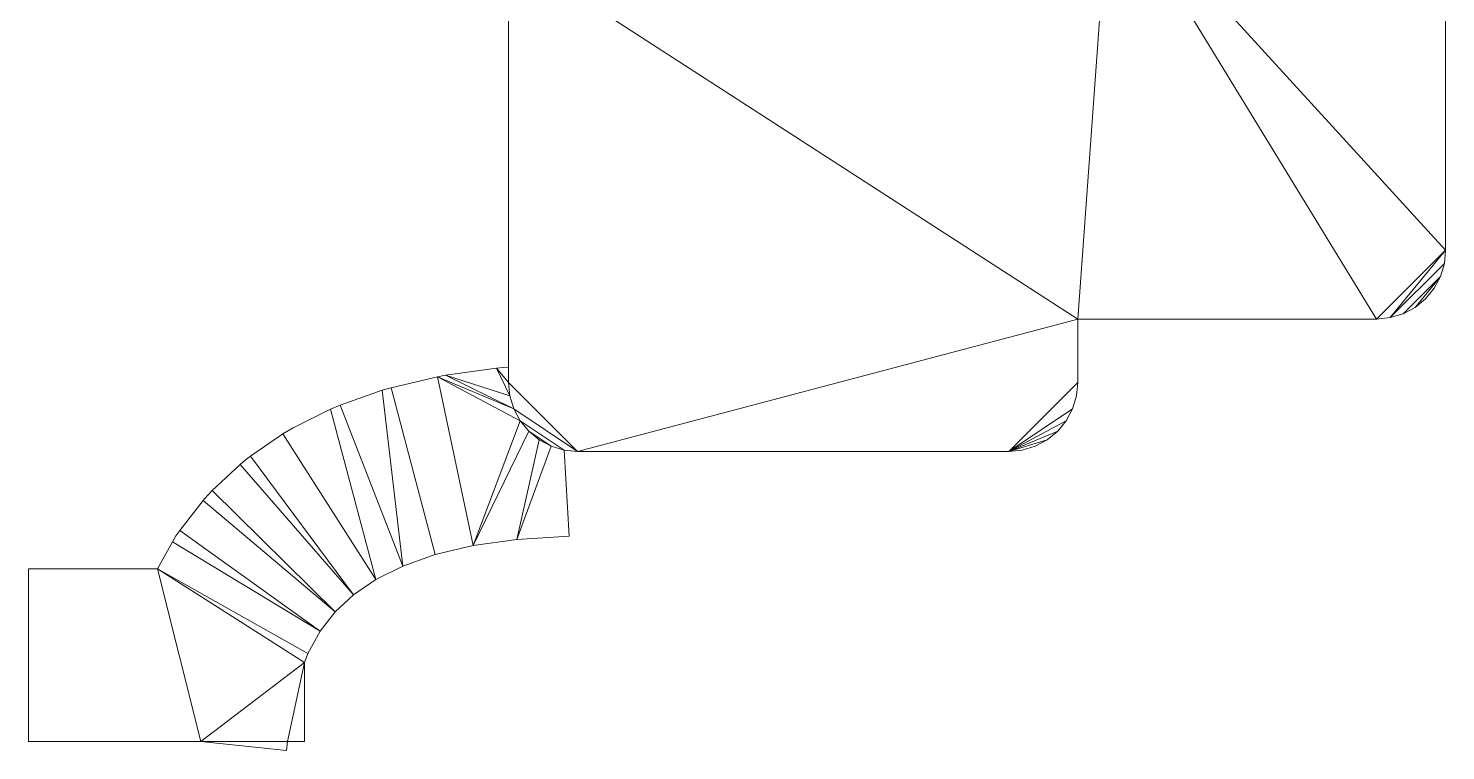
# Model space of a CAD drawing. Header units: millimetres. Extents: x -38221 to 49500, y -52000 to 43639.
# Drawn here: x 2000 to 18432, y 26894 to 35266 of the extents above; entities that cross this region are included whole.
import ezdxf

# ---------------------------------------------------------------- set-up
doc = ezdxf.new("R2010")
doc.units = ezdxf.units.MM
doc.layers.add('A-MASS-____-OTLN', color=70, linetype='Continuous', lineweight=9)
doc.layers.add('A-ROOF-____-OTLN', color=132, linetype='Continuous', lineweight=9)

msp = doc.modelspace()

# ---------------------------------------------------------------- meshes
at = {"layer": 'A-MASS-____-OTLN', "color": 254, "transparency": 33554560}
mesh = msp.add_polyface(dxfattribs=at)
corners = [(7568, 42839, 3200), (7568, 37361, 3200), (7583, 37205, 3200), (7629, 37055, 3200), (7703, 36917, 3200), (7802, 36796, 3200), (7844, 36761, 3200), (7802, 36727, 3200), (7703, 36606, 3200), (7629, 36468, 3200), (7583, 36317, 3200), (7568, 36161, 3200), (7568, 31161, 3200), (7583, 31005, 3200), (7629, 30855, 3200), (7703, 30717, 3200), (7802, 30596, 3200), (7923, 30496, 3200), (8062, 30422, 3200), (8212, 30377, 3200), (8368, 30361, 3200), (13368, 30361, 3200), (13524, 30377, 3200), (13674, 30422, 3200), (13812, 30496, 3200), (13934, 30596, 3200), (14033, 30717, 3200), (14107, 30855, 3200), (14153, 31005, 3200), (14168, 31161, 3200), (14168, 31897, 3200), (17632, 31897, 3200), (17788, 31913, 3200), (17938, 31958, 3200), (18077, 32032, 3200), (18198, 32132, 3200), (18297, 32253, 3200), (18371, 32391, 3200), (18417, 32541, 3200), (18432, 32697, 3200), (18432, 36161, 3200), (18417, 36317, 3200), (18371, 36468, 3200), (18297, 36606, 3200), (18198, 36727, 3200), (18077, 36827, 3200), (17938, 36900, 3200), (17788, 36946, 3200), (17632, 36961, 3200), (14534, 36961, 3200), (14584, 37055, 3200), (14630, 37205, 3200), (14645, 37361, 3200), (14645, 42839, 3200), (14630, 42995, 3200), (14584, 43145, 3200), (14510, 43283, 3200), (14411, 43404, 3200), (14290, 43504, 3200), (14151, 43578, 3200), (14001, 43623, 3200), (13845, 43639, 3200), (8368, 43639, 3200), (8212, 43623, 3200), (8062, 43578, 3200), (7923, 43504, 3200), (7802, 43404, 3200), (7703, 43283, 3200), (7629, 43145, 3200), (7583, 42995, 3200)]
mesh.append_faces([[corners[k] for k in face] for face in [(6, 3, 4, 5)]], dxfattribs={"vtx0": -1, "color": 254})
mesh.append_faces([[corners[k] for k in face] for face in [(31, 49, 30), (27, 21, 26)]], dxfattribs={"vtx0": -1, "vtx1": -1, "color": 254})
mesh.append_faces([[corners[k] for k in face] for face in [(49, 6, 11, 30), (52, 1, 6, 49)]], dxfattribs={"vtx0": -1, "vtx1": -1, "vtx2": -1, "vtx3": -1, "color": 254})
mesh.append_faces([[corners[k] for k in face] for face in [(52, 62, 0, 1)]], dxfattribs={"vtx0": -1, "vtx1": -1, "vtx3": -1, "color": 254})
mesh.append_faces([[corners[k] for k in face] for face in [(30, 20, 21, 29), (63, 67, 68, 62), (38, 32, 33, 37), (49, 39, 40, 48), (37, 33, 34), (61, 57, 58)]], dxfattribs={"vtx0": -1, "vtx2": -1, "color": 254})
mesh.append_faces([[corners[k] for k in face] for face in [(30, 11, 12, 20)]], dxfattribs={"vtx0": -1, "vtx2": -1, "vtx3": -1, "color": 254})
mesh.append_faces([[corners[k] for k in face] for face in [(6, 9, 10, 11), (21, 24, 25, 26), (6, 1, 2, 3), (21, 27, 28, 29), (61, 55, 56, 57), (40, 46, 47, 48)]], dxfattribs={"vtx0": -1, "vtx3": -1, "color": 254})
mesh.append_faces([[corners[k] for k in face] for face in [(17, 18, 16)]], dxfattribs={"vtx1": -1, "color": 254})
mesh.append_faces([[corners[k] for k in face] for face in [(13, 14, 20, 12), (69, 0, 62, 68), (63, 64, 67), (38, 39, 32), (45, 46, 40, 44), (54, 55, 61, 53), (43, 44, 40)]], dxfattribs={"vtx1": -1, "vtx2": -1, "color": 254})
mesh.append_faces([[corners[k] for k in face] for face in [(31, 32, 39, 49)]], dxfattribs={"vtx1": -1, "vtx2": -1, "vtx3": -1, "color": 254})
mesh.append_faces([[corners[k] for k in face] for face in [(14, 15, 19, 20), (15, 16, 18, 19), (61, 62, 52, 53)]], dxfattribs={"vtx1": -1, "vtx3": -1, "color": 254})
mesh.append_faces([[corners[k] for k in face] for face in [(59, 60, 61, 58)]], dxfattribs={"vtx2": -1, "color": 254})
mesh.append_faces([[corners[k] for k in face] for face in [(21, 22, 23, 24), (6, 7, 8, 9), (64, 65, 66, 67), (34, 35, 36, 37), (40, 41, 42, 43), (49, 50, 51, 52)]], dxfattribs={"vtx3": -1, "color": 254})
mesh = msp.add_polyface(dxfattribs=at)
corners = [(7568, 42839), (7583, 42995), (7629, 43145), (7703, 43283), (7802, 43404), (7923, 43504), (8062, 43578), (8212, 43623), (8368, 43639), (13845, 43639), (14001, 43623), (14151, 43578), (14290, 43504), (14411, 43404), (14510, 43283), (14584, 43145), (14630, 42995), (14645, 42839), (14645, 37361), (14630, 37205), (14584, 37055), (14534, 36961), (17632, 36961), (17788, 36946), (17938, 36900), (18077, 36827), (18198, 36727), (18297, 36606), (18371, 36468), (18417, 36317), (18432, 36161), (18432, 32697), (18417, 32541), (18371, 32391), (18297, 32253), (18198, 32132), (18077, 32032), (17938, 31958), (17788, 31913), (17632, 31897), (14168, 31897), (14168, 31161), (14153, 31005), (14107, 30855), (14033, 30717), (13934, 30596), (13812, 30496), (13674, 30422), (13524, 30377), (13368, 30361), (8368, 30361), (8212, 30377), (8062, 30422), (7923, 30496), (7802, 30596), (7703, 30717), (7629, 30855), (7583, 31005), (7568, 31161), (7568, 36161), (7583, 36317), (7629, 36468), (7703, 36606), (7802, 36727), (7844, 36761), (7802, 36796), (7703, 36917), (7629, 37055), (7583, 37205), (7568, 37361)]
mesh.append_faces([[corners[k] for k in face] for face in [(36, 33, 34, 35), (21, 18, 19, 20), (11, 9, 10), (64, 62, 63), (6, 4, 5)]], dxfattribs={"vtx0": -1, "color": 254})
mesh.append_faces([[corners[k] for k in face] for face in [(40, 59, 21, 39)]], dxfattribs={"vtx0": -1, "vtx1": -1, "vtx2": -1, "color": 254})
mesh.append_faces([[corners[k] for k in face] for face in [(18, 21, 64, 69)]], dxfattribs={"vtx0": -1, "vtx1": -1, "vtx2": -1, "vtx3": -1, "color": 254})
mesh.append_faces([[corners[k] for k in face] for face in [(40, 50, 58, 59)]], dxfattribs={"vtx0": -1, "vtx1": -1, "vtx3": -1, "color": 254})
mesh.append_faces([[corners[k] for k in face] for face in [(9, 17, 18, 8), (56, 50, 51, 55), (55, 51, 52, 54)]], dxfattribs={"vtx0": -1, "vtx2": -1, "color": 254})
mesh.append_faces([[corners[k] for k in face] for face in [(21, 30, 31, 39), (18, 69, 0, 8)]], dxfattribs={"vtx0": -1, "vtx2": -1, "vtx3": -1, "color": 254})
mesh.append_faces([[corners[k] for k in face] for face in [(49, 41, 42, 43), (9, 15, 16, 17), (49, 43, 44, 45), (50, 56, 57, 58), (64, 60, 61, 62), (64, 67, 68, 69)]], dxfattribs={"vtx0": -1, "vtx3": -1, "color": 254})
mesh.append_faces([[corners[k] for k in face] for face in [(53, 54, 52)]], dxfattribs={"vtx1": -1, "color": 254})
mesh.append_faces([[corners[k] for k in face] for face in [(36, 37, 33), (26, 27, 30, 25), (24, 25, 30, 23), (22, 23, 30, 21), (14, 15, 9, 13), (12, 13, 9, 11), (45, 46, 49), (1, 2, 8, 0)]], dxfattribs={"vtx1": -1, "vtx2": -1, "color": 254})
mesh.append_faces([[corners[k] for k in face] for face in [(59, 60, 64, 21)]], dxfattribs={"vtx1": -1, "vtx2": -1, "vtx3": -1, "color": 254})
mesh.append_faces([[corners[k] for k in face] for face in [(32, 33, 37, 38), (31, 32, 38, 39), (40, 41, 49, 50), (7, 8, 2, 3), (3, 4, 6, 7)]], dxfattribs={"vtx1": -1, "vtx3": -1, "color": 254})
mesh.append_faces([[corners[k] for k in face] for face in [(28, 29, 30, 27), (47, 48, 49, 46)]], dxfattribs={"vtx2": -1, "color": 254})
mesh.append_faces([[corners[k] for k in face] for face in [(64, 65, 66, 67)]], dxfattribs={"vtx3": -1, "color": 254})
mesh = msp.add_polyface(dxfattribs=at)
corners = [(7568, 31161, 3200), (7568, 36161, 3200), (7568, 36161), (7568, 31161)]
mesh.append_faces([[corners[k] for k in face] for face in [(0, 1, 2, 3)]], dxfattribs={"color": 254})
mesh = msp.add_polyface(dxfattribs=at)
corners = [(18432, 36161, 3200), (18432, 32697, 3200), (18432, 32697), (18432, 36161)]
mesh.append_faces([[corners[k] for k in face] for face in [(3, 0, 1, 2)]], dxfattribs={"color": 254})
mesh = msp.add_polyface(dxfattribs=at)
corners = [(18417, 32541, 3200), (18371, 32391, 3200), (18371, 32391), (18417, 32541)]
mesh.append_faces([[corners[k] for k in face] for face in [(0, 1, 2, 3)]], dxfattribs={"color": 254})
mesh = msp.add_polyface(dxfattribs=at)
corners = [(18432, 32697, 3200), (18417, 32541, 3200), (18417, 32541), (18432, 32697)]
mesh.append_faces([[corners[k] for k in face] for face in [(3, 0, 1, 2)]], dxfattribs={"color": 254})
mesh = msp.add_polyface(dxfattribs=at)
corners = [(18371, 32391, 3200), (18297, 32253, 3200), (18297, 32253), (18371, 32391)]
mesh.append_faces([[corners[k] for k in face] for face in [(3, 0, 1, 2)]], dxfattribs={"color": 254})
mesh = msp.add_polyface(dxfattribs=at)
corners = [(18297, 32253, 3200), (18198, 32132, 3200), (18198, 32132), (18297, 32253)]
mesh.append_faces([[corners[k] for k in face] for face in [(3, 0, 1, 2)]], dxfattribs={"color": 254})
mesh = msp.add_polyface(dxfattribs=at)
corners = [(18198, 32132, 3200), (18077, 32032, 3200), (18077, 32032), (18198, 32132)]
mesh.append_faces([[corners[k] for k in face] for face in [(3, 0, 1, 2)]], dxfattribs={"color": 254})
mesh = msp.add_polyface(dxfattribs=at)
corners = [(14168, 31897, 3200), (14168, 31161, 3200), (14168, 31161), (14168, 31897)]
mesh.append_faces([[corners[k] for k in face] for face in [(0, 1, 2, 3)]], dxfattribs={"color": 254})
mesh = msp.add_polyface(dxfattribs=at)
corners = [(17632, 31897, 3200), (14168, 31897, 3200), (14168, 31897), (17632, 31897)]
mesh.append_faces([[corners[k] for k in face] for face in [(3, 0, 1, 2)]], dxfattribs={"color": 254})
mesh = msp.add_polyface(dxfattribs=at)
corners = [(17788, 31913, 3200), (17632, 31897, 3200), (17632, 31897), (17788, 31913)]
mesh.append_faces([[corners[k] for k in face] for face in [(3, 0, 1, 2)]], dxfattribs={"color": 254})
mesh = msp.add_polyface(dxfattribs=at)
corners = [(17938, 31958, 3200), (17788, 31913, 3200), (17788, 31913), (17938, 31958)]
mesh.append_faces([[corners[k] for k in face] for face in [(0, 1, 2, 3)]], dxfattribs={"color": 254})
mesh = msp.add_polyface(dxfattribs=at)
corners = [(18077, 32032, 3200), (17938, 31958, 3200), (17938, 31958), (18077, 32032)]
mesh.append_faces([[corners[k] for k in face] for face in [(0, 1, 2, 3)]], dxfattribs={"color": 254})
mesh = msp.add_polyface(dxfattribs=at)
corners = [(7583, 31005, 3200), (7568, 31161, 3200), (7568, 31161), (7583, 31005)]
mesh.append_faces([[corners[k] for k in face] for face in [(0, 1, 2, 3)]], dxfattribs={"color": 254})
mesh = msp.add_polyface(dxfattribs=at)
corners = [(14168, 31161, 3200), (14153, 31005, 3200), (14153, 31005), (14168, 31161)]
mesh.append_faces([[corners[k] for k in face] for face in [(0, 1, 2, 3)]], dxfattribs={"color": 254})
mesh = msp.add_polyface(dxfattribs=at)
corners = [(7629, 30855, 3200), (7583, 31005, 3200), (7583, 31005), (7629, 30855)]
mesh.append_faces([[corners[k] for k in face] for face in [(0, 1, 2, 3)]], dxfattribs={"color": 254})
mesh = msp.add_polyface(dxfattribs=at)
corners = [(14153, 31005, 3200), (14107, 30855, 3200), (14107, 30855), (14153, 31005)]
mesh.append_faces([[corners[k] for k in face] for face in [(0, 1, 2, 3)]], dxfattribs={"color": 254})
mesh = msp.add_polyface(dxfattribs=at)
corners = [(7703, 30717, 3200), (7629, 30855, 3200), (7629, 30855), (7703, 30717)]
mesh.append_faces([[corners[k] for k in face] for face in [(3, 0, 1, 2)]], dxfattribs={"color": 254})
mesh = msp.add_polyface(dxfattribs=at)
corners = [(14107, 30855, 3200), (14033, 30717, 3200), (14033, 30717), (14107, 30855)]
mesh.append_faces([[corners[k] for k in face] for face in [(0, 1, 2, 3)]], dxfattribs={"color": 254})
mesh = msp.add_polyface(dxfattribs=at)
corners = [(7802, 30596, 3200), (7703, 30717, 3200), (7703, 30717), (7802, 30596)]
mesh.append_faces([[corners[k] for k in face] for face in [(0, 1, 2, 3)]], dxfattribs={"color": 254})
mesh = msp.add_polyface(dxfattribs=at)
corners = [(7923, 30496, 3200), (7802, 30596, 3200), (7802, 30596), (7923, 30496)]
mesh.append_faces([[corners[k] for k in face] for face in [(0, 1, 2, 3)]], dxfattribs={"color": 254})
mesh = msp.add_polyface(dxfattribs=at)
corners = [(13934, 30596, 3200), (13812, 30496, 3200), (13812, 30496), (13934, 30596)]
mesh.append_faces([[corners[k] for k in face] for face in [(3, 0, 1, 2)]], dxfattribs={"color": 254})
mesh = msp.add_polyface(dxfattribs=at)
corners = [(14033, 30717, 3200), (13934, 30596, 3200), (13934, 30596), (14033, 30717)]
mesh.append_faces([[corners[k] for k in face] for face in [(3, 0, 1, 2)]], dxfattribs={"color": 254})
mesh = msp.add_polyface(dxfattribs=at)
corners = [(8062, 30422, 3200), (7923, 30496, 3200), (7923, 30496), (8062, 30422)]
mesh.append_faces([[corners[k] for k in face] for face in [(0, 1, 2, 3)]], dxfattribs={"color": 254})
mesh = msp.add_polyface(dxfattribs=at)
corners = [(8212, 30377, 3200), (8062, 30422, 3200), (8062, 30422), (8212, 30377)]
mesh.append_faces([[corners[k] for k in face] for face in [(3, 0, 1, 2)]], dxfattribs={"color": 254})
mesh = msp.add_polyface(dxfattribs=at)
corners = [(13674, 30422, 3200), (13524, 30377, 3200), (13524, 30377), (13674, 30422)]
mesh.append_faces([[corners[k] for k in face] for face in [(0, 1, 2, 3)]], dxfattribs={"color": 254})
mesh = msp.add_polyface(dxfattribs=at)
corners = [(13812, 30496, 3200), (13674, 30422, 3200), (13674, 30422), (13812, 30496)]
mesh.append_faces([[corners[k] for k in face] for face in [(0, 1, 2, 3)]], dxfattribs={"color": 254})
mesh = msp.add_polyface(dxfattribs=at)
corners = [(8368, 30361, 3200), (8212, 30377, 3200), (8212, 30377), (8368, 30361)]
mesh.append_faces([[corners[k] for k in face] for face in [(3, 0, 1, 2)]], dxfattribs={"color": 254})
mesh = msp.add_polyface(dxfattribs=at)
corners = [(13368, 30361, 3200), (8368, 30361, 3200), (8368, 30361), (13368, 30361)]
mesh.append_faces([[corners[k] for k in face] for face in [(0, 1, 2, 3)]], dxfattribs={"color": 254})
mesh = msp.add_polyface(dxfattribs=at)
corners = [(13524, 30377, 3200), (13368, 30361, 3200), (13368, 30361), (13524, 30377)]
mesh.append_faces([[corners[k] for k in face] for face in [(3, 0, 1, 2)]], dxfattribs={"color": 254})
at = {"layer": 'A-ROOF-____-OTLN', "color": 10}
mesh = msp.add_polyface(dxfattribs=at)
corners = [(5200, 27000, 2900), (5006, 27000, 2900), (4994, 26894, 2900), (4000, 27000, 2900), (2000, 27000, 2900), (2000, 29000, 2900), (3496, 29000, 2900), (3671, 29316, 2900), (3711, 29382, 2900), (3757, 29445, 2900), (4027, 29793, 2900), (4078, 29853, 2900), (4133, 29909, 2900), (4457, 30212, 2900), (4514, 30262, 2900), (4574, 30307, 2900), (4952, 30566, 2900), (5072, 30636, 2900), (5503, 30852, 2900), (5617, 30900, 2900), (6102, 31071, 2900), (6205, 31101, 2900), (6744, 31228, 2900), (6835, 31245, 2900), (7427, 31328, 2900), (7506, 31336, 2900), (7568, 31340, 2900), (7568, 31161, 2900), (7583, 31005, 2900), (7629, 30855, 2900), (7703, 30717, 2900), (7802, 30596, 2900), (7923, 30496, 2900), (8062, 30422, 2900), (8212, 30377, 2900), (8272, 29379, 2900), (7665, 29342, 2900), (7158, 29271, 2900), (6717, 29167, 2900), (6341, 29034, 2900), (6027, 28878, 2900), (5769, 28700, 2900), (5557, 28502, 2900), (5383, 28279, 2900), (5239, 28020, 2900), (5200, 27915, 2900)]
mesh.append_faces([[corners[k] for k in face] for face in [(12, 42, 10, 11), (20, 39, 19), (28, 24, 27)]], dxfattribs={"vtx0": -1, "vtx1": -1, "color": 10})
mesh.append_faces([[corners[k] for k in face] for face in [(3, 6, 45, 1)]], dxfattribs={"vtx0": -1, "vtx1": -1, "vtx2": -1, "vtx3": -1, "color": 10})
mesh.append_faces([[corners[k] for k in face] for face in [(6, 44, 45), (42, 12, 13, 41), (41, 15, 16, 40), (22, 37, 38, 21), (36, 32, 33)]], dxfattribs={"vtx0": -1, "vtx2": -1, "color": 10})
mesh.append_faces([[corners[k] for k in face] for face in [(40, 16, 17, 18)]], dxfattribs={"vtx0": -1, "vtx3": -1, "color": 10})
mesh.append_faces([[corners[k] for k in face] for face in [(35, 36, 33, 34)]], dxfattribs={"vtx1": -1, "color": 10})
mesh.append_faces([[corners[k] for k in face] for face in [(30, 31, 37, 22)]], dxfattribs={"vtx1": -1, "vtx2": -1, "vtx3": -1, "color": 10})
mesh.append_faces([[corners[k] for k in face] for face in [(6, 7, 43, 44), (42, 43, 9, 10), (39, 40, 18, 19), (38, 39, 20, 21), (31, 32, 36, 37), (22, 23, 29, 30), (23, 24, 28, 29)]], dxfattribs={"vtx1": -1, "vtx3": -1, "color": 10})
mesh.append_faces([[corners[k] for k in face] for face in [(4, 5, 6, 3), (1, 2, 3), (45, 0, 1), (25, 26, 27, 24)]], dxfattribs={"vtx2": -1, "color": 10})
mesh.append_faces([[corners[k] for k in face] for face in [(7, 8, 9, 43), (13, 14, 15, 41)]], dxfattribs={"vtx2": -1, "vtx3": -1, "color": 10})
mesh = msp.add_polyface(dxfattribs=at)
corners = [(5006, 27000, 3025), (5200, 27000, 3025), (5200, 27915, 3025), (5239, 28020, 3025), (5383, 28279, 3025), (5557, 28502, 3025), (5769, 28700, 3025), (6027, 28878, 3025), (6341, 29034, 3025), (6717, 29167, 3025), (7158, 29271, 3025), (7665, 29342, 3025), (8272, 29379, 3025), (8212, 30377, 3025), (8062, 30422, 3025), (7923, 30496, 3025), (7802, 30596, 3025), (7703, 30717, 3025), (7629, 30855, 3025), (7583, 31005, 3025), (7568, 31161, 3025), (7568, 31340, 3025), (7506, 31336, 3025), (7427, 31328, 3025), (6835, 31245, 3025), (6744, 31228, 3025), (6205, 31101, 3025), (6102, 31071, 3025), (5617, 30900, 3025), (5503, 30852, 3025), (5072, 30636, 3025), (4952, 30566, 3025), (4574, 30307, 3025), (4514, 30262, 3025), (4457, 30212, 3025), (4133, 29909, 3025), (4078, 29853, 3025), (4027, 29793, 3025), (3757, 29445, 3025), (3711, 29382, 3025), (3671, 29316, 3025), (3496, 29000, 3025), (2000, 29000, 3025), (2000, 27000, 3025), (4000, 27000, 3025), (4994, 26894, 3025)]
mesh.append_faces([[corners[k] for k in face] for face in [(14, 11, 12, 13)]], dxfattribs={"vtx0": -1, "color": 10})
mesh.append_faces([[corners[k] for k in face] for face in [(37, 5, 35, 36), (17, 10, 16), (28, 8, 27)]], dxfattribs={"vtx0": -1, "vtx1": -1, "color": 10})
mesh.append_faces([[corners[k] for k in face] for face in [(41, 44, 2, 3)]], dxfattribs={"vtx0": -1, "vtx1": -1, "vtx3": -1, "color": 10})
mesh.append_faces([[corners[k] for k in face] for face in [(4, 40, 41, 3), (38, 4, 5, 37), (29, 7, 8, 28), (27, 8, 9, 26), (11, 15, 16, 10)]], dxfattribs={"vtx0": -1, "vtx2": -1, "color": 10})
mesh.append_faces([[corners[k] for k in face] for face in [(30, 31, 7, 29), (14, 15, 11)]], dxfattribs={"vtx1": -1, "vtx2": -1, "color": 10})
mesh.append_faces([[corners[k] for k in face] for face in [(17, 18, 25, 10)]], dxfattribs={"vtx1": -1, "vtx2": -1, "vtx3": -1, "color": 10})
mesh.append_faces([[corners[k] for k in face] for face in [(34, 35, 5, 6), (31, 32, 6, 7), (9, 10, 25, 26), (24, 25, 18, 19), (23, 24, 19, 20)]], dxfattribs={"vtx1": -1, "vtx3": -1, "color": 10})
mesh.append_faces([[corners[k] for k in face] for face in [(44, 45, 0)]], dxfattribs={"vtx2": -1, "color": 10})
mesh.append_faces([[corners[k] for k in face] for face in [(0, 1, 2, 44), (38, 39, 40, 4), (32, 33, 34, 6)]], dxfattribs={"vtx2": -1, "vtx3": -1, "color": 10})
mesh.append_faces([[corners[k] for k in face] for face in [(41, 42, 43, 44), (20, 21, 22, 23)]], dxfattribs={"vtx3": -1, "color": 10})
mesh = msp.add_polyface(dxfattribs=at)
corners = [(6205, 31101, 3025), (6744, 31228, 3025), (6744, 31228, 2900), (6205, 31101, 2900)]
mesh.append_faces([[corners[k] for k in face] for face in [(0, 1, 2, 3)]], dxfattribs={"color": 10})
mesh = msp.add_polyface(dxfattribs=at)
corners = [(6744, 31228, 3025), (6835, 31245, 3025), (6835, 31245, 2900), (6744, 31228, 2900)]
mesh.append_faces([[corners[k] for k in face] for face in [(1, 2, 3, 0)]], dxfattribs={"color": 10})
mesh = msp.add_polyface(dxfattribs=at)
corners = [(6835, 31245, 3025), (7427, 31328, 3025), (7427, 31328, 2900), (6835, 31245, 2900)]
mesh.append_faces([[corners[k] for k in face] for face in [(0, 1, 2, 3)]], dxfattribs={"color": 10})
mesh = msp.add_polyface(dxfattribs=at)
corners = [(7427, 31328, 3025), (7506, 31336, 3025), (7506, 31336, 2900), (7427, 31328, 2900)]
mesh.append_faces([[corners[k] for k in face] for face in [(1, 2, 3, 0)]], dxfattribs={"color": 10})
mesh = msp.add_polyface(dxfattribs=at)
corners = [(7506, 31336, 3025), (7568, 31340, 3025), (7568, 31340, 2900), (7506, 31336, 2900)]
mesh.append_faces([[corners[k] for k in face] for face in [(0, 1, 2, 3)]], dxfattribs={"color": 10})
mesh = msp.add_polyface(dxfattribs=at)
corners = [(7568, 31340, 3025), (7568, 31161, 3025), (7568, 31161, 2900), (7568, 31340, 2900)]
mesh.append_faces([[corners[k] for k in face] for face in [(1, 2, 3, 0)]], dxfattribs={"color": 10})
mesh = msp.add_polyface(dxfattribs=at)
corners = [(5617, 30900, 3025), (6102, 31071, 3025), (6102, 31071, 2900), (5617, 30900, 2900)]
mesh.append_faces([[corners[k] for k in face] for face in [(1, 2, 3, 0)]], dxfattribs={"color": 10})
mesh = msp.add_polyface(dxfattribs=at)
corners = [(6102, 31071, 3025), (6205, 31101, 3025), (6205, 31101, 2900), (6102, 31071, 2900)]
mesh.append_faces([[corners[k] for k in face] for face in [(0, 1, 2, 3)]], dxfattribs={"color": 10})
mesh = msp.add_polyface(dxfattribs=at)
corners = [(7568, 31161, 3025), (7583, 31005, 3025), (7583, 31005, 2900), (7568, 31161, 2900)]
mesh.append_faces([[corners[k] for k in face] for face in [(0, 1, 2, 3)]], dxfattribs={"color": 10})
mesh = msp.add_polyface(dxfattribs=at)
corners = [(5503, 30852, 3025), (5617, 30900, 3025), (5617, 30900, 2900), (5503, 30852, 2900)]
mesh.append_faces([[corners[k] for k in face] for face in [(1, 2, 3, 0)]], dxfattribs={"color": 10})
mesh = msp.add_polyface(dxfattribs=at)
corners = [(7583, 31005, 3025), (7629, 30855, 3025), (7629, 30855, 2900), (7583, 31005, 2900)]
mesh.append_faces([[corners[k] for k in face] for face in [(0, 1, 2, 3)]], dxfattribs={"color": 10})
mesh = msp.add_polyface(dxfattribs=at)
corners = [(5072, 30636, 3025), (5503, 30852, 3025), (5503, 30852, 2900), (5072, 30636, 2900)]
mesh.append_faces([[corners[k] for k in face] for face in [(1, 2, 3, 0)]], dxfattribs={"color": 10})
mesh = msp.add_polyface(dxfattribs=at)
corners = [(7629, 30855, 3025), (7703, 30717, 3025), (7703, 30717, 2900), (7629, 30855, 2900)]
mesh.append_faces([[corners[k] for k in face] for face in [(1, 2, 3, 0)]], dxfattribs={"color": 10})
mesh = msp.add_polyface(dxfattribs=at)
corners = [(4574, 30307, 3025), (4952, 30566, 3025), (4952, 30566, 2900), (4574, 30307, 2900)]
mesh.append_faces([[corners[k] for k in face] for face in [(0, 1, 2, 3)]], dxfattribs={"color": 10})
mesh = msp.add_polyface(dxfattribs=at)
corners = [(4952, 30566, 3025), (5072, 30636, 3025), (5072, 30636, 2900), (4952, 30566, 2900)]
mesh.append_faces([[corners[k] for k in face] for face in [(1, 2, 3, 0)]], dxfattribs={"color": 10})
mesh = msp.add_polyface(dxfattribs=at)
corners = [(7703, 30717, 3025), (7802, 30596, 3025), (7802, 30596, 2900), (7703, 30717, 2900)]
mesh.append_faces([[corners[k] for k in face] for face in [(1, 2, 3, 0)]], dxfattribs={"color": 10})
mesh = msp.add_polyface(dxfattribs=at)
corners = [(7802, 30596, 3025), (7923, 30496, 3025), (7923, 30496, 2900), (7802, 30596, 2900)]
mesh.append_faces([[corners[k] for k in face] for face in [(1, 2, 3, 0)]], dxfattribs={"color": 10})
mesh = msp.add_polyface(dxfattribs=at)
corners = [(7923, 30496, 3025), (8062, 30422, 3025), (8062, 30422, 2900), (7923, 30496, 2900)]
mesh.append_faces([[corners[k] for k in face] for face in [(1, 2, 3, 0)]], dxfattribs={"color": 10})
mesh = msp.add_polyface(dxfattribs=at)
corners = [(8062, 30422, 3025), (8212, 30377, 3025), (8212, 30377, 2900), (8062, 30422, 2900)]
mesh.append_faces([[corners[k] for k in face] for face in [(1, 2, 3, 0)]], dxfattribs={"color": 10})
mesh = msp.add_polyface(dxfattribs=at)
corners = [(4457, 30212, 3025), (4514, 30262, 3025), (4514, 30262, 2900), (4457, 30212, 2900)]
mesh.append_faces([[corners[k] for k in face] for face in [(0, 1, 2, 3)]], dxfattribs={"color": 10})
mesh = msp.add_polyface(dxfattribs=at)
corners = [(4514, 30262, 3025), (4574, 30307, 3025), (4574, 30307, 2900), (4514, 30262, 2900)]
mesh.append_faces([[corners[k] for k in face] for face in [(0, 1, 2, 3)]], dxfattribs={"color": 10})
mesh = msp.add_polyface(dxfattribs=at)
corners = [(8212, 30377, 3025), (8272, 29379, 3025), (8272, 29379, 2900), (8212, 30377, 2900)]
mesh.append_faces([[corners[k] for k in face] for face in [(0, 1, 2, 3)]], dxfattribs={"color": 10})
mesh = msp.add_polyface(dxfattribs=at)
corners = [(4133, 29909, 3025), (4457, 30212, 3025), (4457, 30212, 2900), (4133, 29909, 2900)]
mesh.append_faces([[corners[k] for k in face] for face in [(0, 1, 2, 3)]], dxfattribs={"color": 10})
mesh = msp.add_polyface(dxfattribs=at)
corners = [(4078, 29853, 3025), (4133, 29909, 3025), (4133, 29909, 2900), (4078, 29853, 2900)]
mesh.append_faces([[corners[k] for k in face] for face in [(0, 1, 2, 3)]], dxfattribs={"color": 10})
mesh = msp.add_polyface(dxfattribs=at)
corners = [(3757, 29445, 3025), (4027, 29793, 3025), (4027, 29793, 2900), (3757, 29445, 2900)]
mesh.append_faces([[corners[k] for k in face] for face in [(1, 2, 3, 0)]], dxfattribs={"color": 10})
mesh = msp.add_polyface(dxfattribs=at)
corners = [(4027, 29793, 3025), (4078, 29853, 3025), (4078, 29853, 2900), (4027, 29793, 2900)]
mesh.append_faces([[corners[k] for k in face] for face in [(0, 1, 2, 3)]], dxfattribs={"color": 10})
mesh = msp.add_polyface(dxfattribs=at)
corners = [(3711, 29382, 3025), (3757, 29445, 3025), (3757, 29445, 2900), (3711, 29382, 2900)]
mesh.append_faces([[corners[k] for k in face] for face in [(1, 2, 3, 0)]], dxfattribs={"color": 10})
mesh = msp.add_polyface(dxfattribs=at)
corners = [(3496, 29000, 3025), (3671, 29316, 3025), (3671, 29316, 2900), (3496, 29000, 2900)]
mesh.append_faces([[corners[k] for k in face] for face in [(0, 1, 2, 3)]], dxfattribs={"color": 10})
mesh = msp.add_polyface(dxfattribs=at)
corners = [(3671, 29316, 3025), (3711, 29382, 3025), (3711, 29382, 2900), (3671, 29316, 2900)]
mesh.append_faces([[corners[k] for k in face] for face in [(1, 2, 3, 0)]], dxfattribs={"color": 10})
mesh = msp.add_polyface(dxfattribs=at)
corners = [(7158, 29271, 3025), (6717, 29167, 3025), (6717, 29167, 2900), (7158, 29271, 2900)]
mesh.append_faces([[corners[k] for k in face] for face in [(0, 1, 2, 3)]], dxfattribs={"color": 10})
mesh = msp.add_polyface(dxfattribs=at)
corners = [(7665, 29342, 3025), (7158, 29271, 3025), (7158, 29271, 2900), (7665, 29342, 2900)]
mesh.append_faces([[corners[k] for k in face] for face in [(0, 1, 2, 3)]], dxfattribs={"color": 10})
mesh = msp.add_polyface(dxfattribs=at)
corners = [(8272, 29379, 3025), (7665, 29342, 3025), (7665, 29342, 2900), (8272, 29379, 2900)]
mesh.append_faces([[corners[k] for k in face] for face in [(0, 1, 2, 3)]], dxfattribs={"color": 10})
mesh = msp.add_polyface(dxfattribs=at)
corners = [(6717, 29167, 3025), (6341, 29034, 3025), (6341, 29034, 2900), (6717, 29167, 2900)]
mesh.append_faces([[corners[k] for k in face] for face in [(1, 2, 3, 0)]], dxfattribs={"color": 10})
mesh = msp.add_polyface(dxfattribs=at)
corners = [(2000, 27000, 3025), (2000, 29000, 3025), (2000, 29000, 2900), (2000, 27000, 2900)]
mesh.append_faces([[corners[k] for k in face] for face in [(1, 2, 3, 0)]], dxfattribs={"color": 10})
mesh = msp.add_polyface(dxfattribs=at)
corners = [(2000, 29000, 3025), (3496, 29000, 3025), (3496, 29000, 2900), (2000, 29000, 2900)]
mesh.append_faces([[corners[k] for k in face] for face in [(0, 1, 2, 3)]], dxfattribs={"color": 10})
mesh = msp.add_polyface(dxfattribs=at)
corners = [(6341, 29034, 3025), (6027, 28878, 3025), (6027, 28878, 2900), (6341, 29034, 2900)]
mesh.append_faces([[corners[k] for k in face] for face in [(0, 1, 2, 3)]], dxfattribs={"color": 10})
mesh = msp.add_polyface(dxfattribs=at)
corners = [(6027, 28878, 3025), (5769, 28700, 3025), (5769, 28700, 2900), (6027, 28878, 2900)]
mesh.append_faces([[corners[k] for k in face] for face in [(1, 2, 3, 0)]], dxfattribs={"color": 10})
mesh = msp.add_polyface(dxfattribs=at)
corners = [(5769, 28700, 3025), (5557, 28502, 3025), (5557, 28502, 2900), (5769, 28700, 2900)]
mesh.append_faces([[corners[k] for k in face] for face in [(1, 2, 3, 0)]], dxfattribs={"color": 10})
mesh = msp.add_polyface(dxfattribs=at)
corners = [(5557, 28502, 3025), (5383, 28279, 3025), (5383, 28279, 2900), (5557, 28502, 2900)]
mesh.append_faces([[corners[k] for k in face] for face in [(0, 1, 2, 3)]], dxfattribs={"color": 10})
mesh = msp.add_polyface(dxfattribs=at)
corners = [(5383, 28279, 3025), (5239, 28020, 3025), (5239, 28020, 2900), (5383, 28279, 2900)]
mesh.append_faces([[corners[k] for k in face] for face in [(0, 1, 2, 3)]], dxfattribs={"color": 10})
mesh = msp.add_polyface(dxfattribs=at)
corners = [(5239, 28020, 3025), (5200, 27915, 3025), (5200, 27915, 2900), (5239, 28020, 2900)]
mesh.append_faces([[corners[k] for k in face] for face in [(1, 2, 3, 0)]], dxfattribs={"color": 10})
mesh = msp.add_polyface(dxfattribs=at)
corners = [(5200, 27915, 3025), (5200, 27000, 3025), (5200, 27000, 2900), (5200, 27915, 2900)]
mesh.append_faces([[corners[k] for k in face] for face in [(0, 1, 2, 3)]], dxfattribs={"color": 10})
mesh = msp.add_polyface(dxfattribs=at)
corners = [(4000, 27000, 3025), (2000, 27000, 3025), (2000, 27000, 2900), (4000, 27000, 2900)]
mesh.append_faces([[corners[k] for k in face] for face in [(1, 2, 3, 0)]], dxfattribs={"color": 10})
mesh = msp.add_polyface(dxfattribs=at)
corners = [(4994, 26894, 3025), (4000, 27000, 3025), (4000, 27000, 2900), (4994, 26894, 2900)]
mesh.append_faces([[corners[k] for k in face] for face in [(0, 1, 2, 3)]], dxfattribs={"color": 10})
mesh = msp.add_polyface(dxfattribs=at)
corners = [(5006, 27000, 3025), (4994, 26894, 3025), (4994, 26894, 2900), (5006, 27000, 2900)]
mesh.append_faces([[corners[k] for k in face] for face in [(1, 2, 3, 0)]], dxfattribs={"color": 10})
mesh = msp.add_polyface(dxfattribs=at)
corners = [(5200, 27000, 3025), (5006, 27000, 3025), (5006, 27000, 2900), (5200, 27000, 2900)]
mesh.append_faces([[corners[k] for k in face] for face in [(0, 1, 2, 3)]], dxfattribs={"color": 10})

doc.saveas('drawing.dxf')
